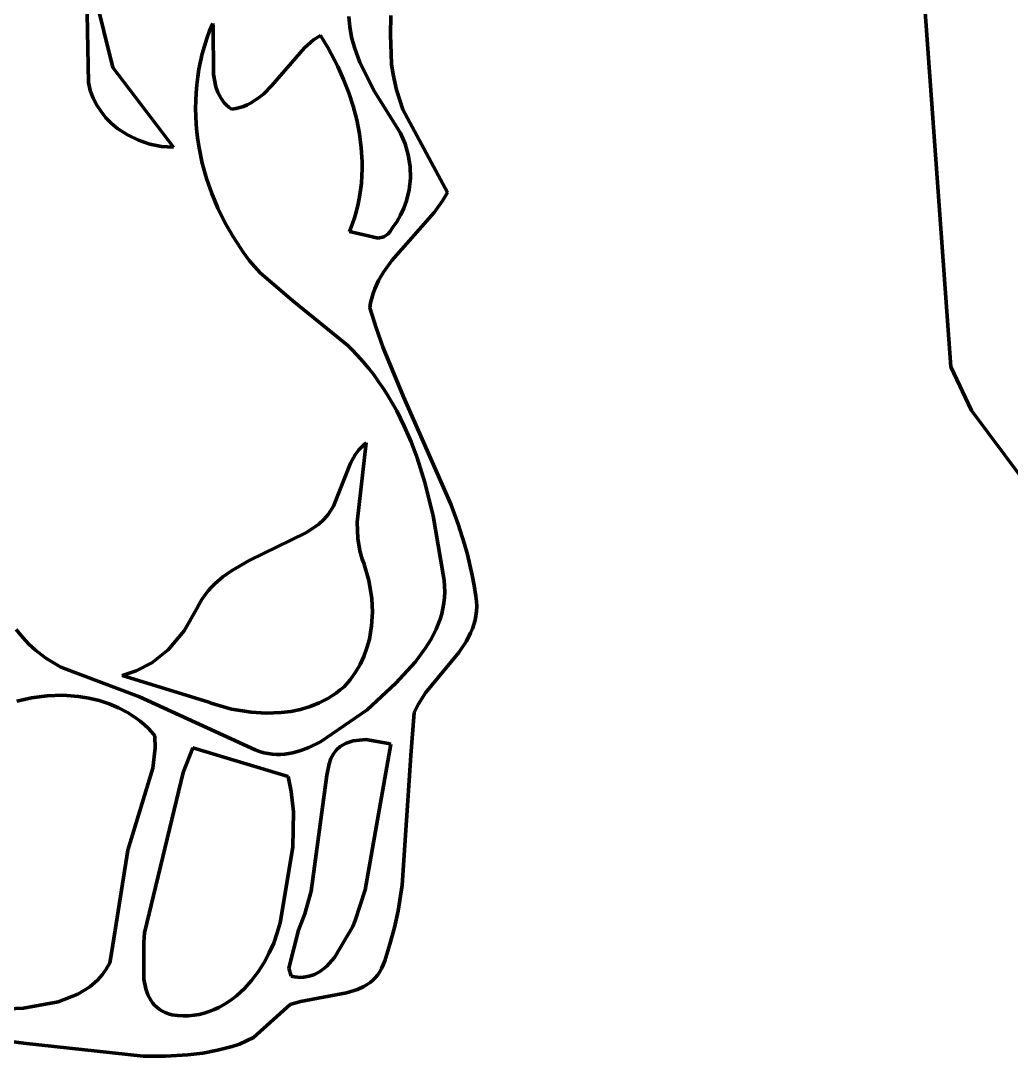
# Model space of a CAD drawing. Header units: millimetres. Extents: x 0 to 9.3, y 0 to 12.
# Drawn here: x 2.179 to 3.369, y 7.753 to 8.998 of the extents above; entities that cross this region are included whole.
import ezdxf

# ---------------------------------------------------------------- set-up
doc = ezdxf.new("R2010")
doc.units = ezdxf.units.MM
doc.layers.add('color#212121ff', color=7, linetype='CONTINUOUS', lineweight=100)
doc.layers.add('color#ffffffff', color=7, linetype='CONTINUOUS', lineweight=100)

msp = doc.modelspace()

# ---------------------------------------------------------------- linework, layer by layer
at = {"layer": 'color#212121ff'}
for p, q in [((3.2968, 8.5823), (3.2576, 9.1276)), ((2.2672, 9.0314), (2.2895, 8.9421)), ((2.2599, 8.924), (2.2585, 9.0066)), ((2.5741, 8.991), (2.5729, 9.0035)), ((2.6237, 9.0046), (2.6233, 8.9814)), ((2.4057, 8.9859), (2.4094, 8.9949)), ((2.4094, 8.9949), (2.4098, 8.9914)), ((2.4098, 8.9914), (2.4105, 8.9335)), ((2.5764, 8.9785), (2.5741, 8.991)), ((2.4024, 8.9769), (2.4057, 8.9859)), ((2.5307, 8.9751), (2.5388, 8.9804)), ((2.5388, 8.9804), (2.5476, 8.9659)), ((2.5797, 8.9662), (2.5764, 8.9785)), ((2.6233, 8.9814), (2.6238, 8.9586)), ((2.3969, 8.9586), (2.3995, 8.9678)), ((2.3995, 8.9678), (2.4024, 8.9769)), ((2.4806, 8.9202), (2.5197, 8.9656)), ((2.5197, 8.9656), (2.5307, 8.9751)), ((2.5476, 8.9659), (2.5597, 8.9432)), ((2.5864, 8.9481), (2.5797, 8.9662)), ((2.3947, 8.9493), (2.3969, 8.9586)), ((2.6238, 8.9586), (2.6245, 8.9459)), ((2.2895, 8.9421), (2.3622, 8.8462)), ((2.3913, 8.9306), (2.3928, 8.94)), ((2.3928, 8.94), (2.3947, 8.9493)), ((2.5597, 8.9432), (2.5667, 8.9276)), ((2.604, 8.9131), (2.5864, 8.9481)), ((2.6245, 8.9459), (2.6262, 8.9334)), ((2.3902, 8.9212), (2.3913, 8.9306)), ((2.4105, 8.9335), (2.4132, 8.9188)), ((2.5667, 8.9276), (2.5729, 8.9116)), ((2.6262, 8.9334), (2.6302, 8.9151)), ((2.2622, 8.9144), (2.2599, 8.924)), ((2.3894, 8.9117), (2.3902, 8.9212)), ((2.4132, 8.9188), (2.4157, 8.9119)), ((2.4703, 8.9101), (2.4806, 8.9202)), ((2.6302, 8.9151), (2.638, 8.8914)), ((2.2656, 8.9053), (2.2622, 8.9144)), ((2.2699, 8.8968), (2.2656, 8.9053)), ((2.3889, 8.9022), (2.3894, 8.9117)), ((2.4157, 8.9119), (2.419, 8.9055)), ((2.419, 8.9055), (2.4233, 8.8996)), ((2.455, 8.8992), (2.4629, 8.9042)), ((2.4629, 8.9042), (2.4703, 8.9101)), ((2.5729, 8.9116), (2.5782, 8.8954)), ((2.6278, 8.8748), (2.604, 8.9131)), ((2.2751, 8.8889), (2.2699, 8.8968)), ((2.3888, 8.8928), (2.3889, 8.9022)), ((2.389, 8.8833), (2.3888, 8.8928)), ((2.4233, 8.8996), (2.4259, 8.8969)), ((2.4259, 8.8969), (2.4289, 8.8943)), ((2.4289, 8.8943), (2.4321, 8.8919)), ((2.4321, 8.8919), (2.4371, 8.8927)), ((2.4371, 8.8927), (2.4418, 8.8938)), ((2.4418, 8.8938), (2.4464, 8.8953)), ((2.4464, 8.8953), (2.4508, 8.8971)), ((2.4508, 8.8971), (2.455, 8.8992)), ((2.5782, 8.8954), (2.5826, 8.8789)), ((2.638, 8.8914), (2.6915, 8.7919)), ((2.281, 8.8815), (2.2751, 8.8889)), ((2.2877, 8.8748), (2.281, 8.8815)), ((2.3896, 8.8738), (2.389, 8.8833)), ((2.5826, 8.8789), (2.5858, 8.8622)), ((2.295, 8.8687), (2.2877, 8.8748)), ((2.307, 8.8609), (2.295, 8.8687)), ((2.3904, 8.8643), (2.3896, 8.8738)), ((2.635, 8.863), (2.6278, 8.8748)), ((2.32, 8.8546), (2.307, 8.8609)), ((2.3337, 8.85), (2.32, 8.8546)), ((2.3916, 8.8549), (2.3904, 8.8643)), ((2.3931, 8.8455), (2.3916, 8.8549)), ((2.5858, 8.8622), (2.588, 8.8454)), ((2.6406, 8.8503), (2.635, 8.863)), ((2.3478, 8.8472), (2.3337, 8.85)), ((2.3622, 8.8462), (2.3478, 8.8472)), ((2.3969, 8.8269), (2.3931, 8.8455)), ((2.588, 8.8454), (2.589, 8.8285)), ((2.6444, 8.8368), (2.6406, 8.8503)), ((2.589, 8.8285), (2.589, 8.82)), ((2.6466, 8.823), (2.6444, 8.8368)), ((2.402, 8.8085), (2.3969, 8.8269)), ((2.589, 8.82), (2.5887, 8.8116)), ((2.647, 8.809), (2.6466, 8.823)), ((2.4083, 8.7905), (2.402, 8.8085)), ((2.5881, 8.8031), (2.5871, 8.7947)), ((2.5887, 8.8116), (2.5881, 8.8031)), ((2.6456, 8.795), (2.647, 8.809)), ((2.4156, 8.7728), (2.4083, 8.7905)), ((2.5871, 8.7947), (2.5858, 8.7863)), ((2.6424, 8.7815), (2.6456, 8.795)), ((2.6915, 8.7919), (2.6858, 8.7818)), ((2.5841, 8.778), (2.5821, 8.7696)), ((2.5858, 8.7863), (2.5841, 8.778)), ((2.6393, 8.7728), (2.6424, 8.7815)), ((2.6858, 8.7818), (2.6757, 8.7676)), ((2.424, 8.7557), (2.4156, 8.7728)), ((2.5821, 8.7696), (2.5797, 8.7614)), ((2.6757, 8.7676), (2.6247, 8.71)), ((2.6353, 8.7644), (2.6393, 8.7728)), ((2.4335, 8.7391), (2.424, 8.7557)), ((2.5769, 8.7531), (2.5737, 8.745)), ((2.5797, 8.7614), (2.5769, 8.7531)), ((2.625, 8.749), (2.6306, 8.7565)), ((2.6306, 8.7565), (2.6353, 8.7644)), ((2.5737, 8.745), (2.6084, 8.7367)), ((2.6153, 8.7385), (2.6199, 8.7417)), ((2.6199, 8.7417), (2.6226, 8.7449)), ((2.6226, 8.7449), (2.625, 8.749)), ((2.4386, 8.731), (2.4335, 8.7391)), ((2.4458, 8.7199), (2.4386, 8.731)), ((2.6084, 8.7367), (2.6153, 8.7385)), ((2.4536, 8.7095), (2.4458, 8.7199)), ((2.4666, 8.6951), (2.4536, 8.7095)), ((2.6247, 8.71), (2.6146, 8.696)), ((2.5059, 8.6613), (2.4666, 8.6951)), ((2.6146, 8.696), (2.6089, 8.6861)), ((2.6089, 8.6861), (2.6041, 8.6757)), ((2.6021, 8.6703), (2.6005, 8.6647)), ((2.6041, 8.6757), (2.6021, 8.6703)), ((2.5717, 8.6078), (2.5059, 8.6613)), ((2.5992, 8.659), (2.5982, 8.6531)), ((2.6005, 8.6647), (2.5992, 8.659)), ((2.5982, 8.6531), (2.6057, 8.6288)), ((2.6057, 8.6288), (2.6143, 8.6048)), ((2.5762, 8.6032), (2.5717, 8.6078)), ((2.6143, 8.6048), (2.6388, 8.5459)), ((2.5835, 8.5957), (2.5762, 8.6032)), ((2.5904, 8.588), (2.5835, 8.5957)), ((2.597, 8.5801), (2.5904, 8.588)), ((2.6033, 8.5721), (2.597, 8.5801)), ((3.3216, 8.5294), (3.2968, 8.5823)), ((2.6093, 8.5638), (2.6033, 8.5721)), ((2.6151, 8.5553), (2.6093, 8.5638)), ((2.6205, 8.5467), (2.6151, 8.5553)), ((2.6306, 8.529), (2.6205, 8.5467)), ((2.6388, 8.5459), (2.6956, 8.4169)), ((2.6397, 8.5107), (2.6306, 8.529)), ((3.3818, 8.4491), (3.3216, 8.5294)), ((2.6479, 8.4919), (2.6397, 8.5107)), ((2.6551, 8.4726), (2.6479, 8.4919)), ((2.5806, 8.4762), (2.5852, 8.4824)), ((2.5938, 8.4907), (2.583, 8.3955)), ((2.5852, 8.4824), (2.5907, 8.4881)), ((2.5907, 8.4881), (2.5938, 8.4907)), ((2.5749, 8.4661), (2.5806, 8.4762)), ((2.6644, 8.4431), (2.6551, 8.4726)), ((2.5545, 8.4144), (2.5749, 8.4661)), ((2.6744, 8.403), (2.6644, 8.4431)), ((2.6956, 8.4169), (2.7044, 8.393)), ((2.5431, 8.3984), (2.5482, 8.4044)), ((2.5482, 8.4044), (2.5545, 8.4144)), ((2.5319, 8.3894), (2.537, 8.393)), ((2.537, 8.393), (2.5431, 8.3984)), ((2.583, 8.3955), (2.5838, 8.3756)), ((2.6864, 8.3323), (2.6744, 8.403)), ((2.7044, 8.393), (2.7121, 8.3687)), ((2.4534, 8.3492), (2.5215, 8.3827)), ((2.5215, 8.3827), (2.5319, 8.3894)), ((2.5838, 8.3756), (2.5863, 8.3608)), ((2.7121, 8.3687), (2.7156, 8.3564)), ((2.5863, 8.3608), (2.5891, 8.351)), ((2.7156, 8.3564), (2.7187, 8.3441)), ((2.4318, 8.3368), (2.4534, 8.3492)), ((2.5891, 8.351), (2.5909, 8.3461)), ((2.5909, 8.3461), (2.597, 8.3253)), ((2.7187, 8.3441), (2.7215, 8.3316)), ((2.4217, 8.3296), (2.4318, 8.3368)), ((2.6875, 8.3253), (2.6864, 8.3323)), ((2.7215, 8.3316), (2.7239, 8.319)), ((2.4039, 8.3126), (2.408, 8.3172)), ((2.408, 8.3172), (2.4124, 8.3216)), ((2.4124, 8.3216), (2.4217, 8.3296)), ((2.597, 8.3253), (2.6005, 8.3036)), ((2.6881, 8.3183), (2.6875, 8.3253)), ((2.6883, 8.3115), (2.6881, 8.3183)), ((2.7239, 8.319), (2.7259, 8.3063)), ((2.3963, 8.3024), (2.3999, 8.3077)), ((2.3999, 8.3077), (2.4039, 8.3126)), ((2.688, 8.3047), (2.6883, 8.3115)), ((2.7259, 8.3063), (2.7266, 8.3001)), ((2.3898, 8.2909), (2.3929, 8.2969)), ((2.3929, 8.2969), (2.3963, 8.3024)), ((2.6005, 8.3036), (2.6013, 8.2871)), ((2.6862, 8.2916), (2.6873, 8.2981)), ((2.6873, 8.2981), (2.688, 8.3047)), ((2.7266, 8.3001), (2.7268, 8.2942)), ((2.7268, 8.2942), (2.7266, 8.2885)), ((2.3751, 8.2645), (2.3898, 8.2909)), ((2.6013, 8.2871), (2.6003, 8.2707)), ((2.6828, 8.2789), (2.6847, 8.2852)), ((2.6847, 8.2852), (2.6862, 8.2916)), ((2.7259, 8.2829), (2.7248, 8.2775)), ((2.7266, 8.2885), (2.7259, 8.2829)), ((2.6003, 8.2707), (2.5977, 8.2546)), ((2.6781, 8.2667), (2.6806, 8.2727)), ((2.6806, 8.2727), (2.6828, 8.2789)), ((2.7234, 8.2722), (2.7216, 8.2671)), ((2.7248, 8.2775), (2.7234, 8.2722)), ((2.1732, 8.2663), (2.1788, 8.2594)), ((2.1788, 8.2594), (2.1847, 8.2527)), ((2.356, 8.242), (2.3751, 8.2645)), ((2.6721, 8.2548), (2.6781, 8.2667)), ((2.7195, 8.2621), (2.7144, 8.2524)), ((2.7216, 8.2671), (2.7195, 8.2621)), ((2.1847, 8.2527), (2.1884, 8.2487)), ((2.1884, 8.2487), (2.1962, 8.2413)), ((2.5948, 8.2442), (2.5912, 8.234)), ((2.5977, 8.2546), (2.5948, 8.2442)), ((2.6529, 8.227), (2.665, 8.2434)), ((2.665, 8.2434), (2.6721, 8.2548)), ((2.7144, 8.2524), (2.7052, 8.2386)), ((2.1962, 8.2413), (2.2087, 8.2317)), ((2.2087, 8.2317), (2.2269, 8.2212)), ((2.3363, 8.2264), (2.356, 8.242)), ((2.5912, 8.234), (2.5866, 8.2242)), ((2.7052, 8.2386), (2.6654, 8.1902)), ((2.2269, 8.2212), (2.3213, 8.1853)), ((2.3173, 8.2166), (2.3363, 8.2264)), ((2.5866, 8.2242), (2.5812, 8.2148)), ((2.6296, 8.2017), (2.6529, 8.227)), ((2.3005, 8.2109), (2.3173, 8.2166)), ((2.4034, 8.1792), (2.3005, 8.2109)), ((2.5748, 8.2059), (2.5674, 8.1975)), ((2.5812, 8.2148), (2.5748, 8.2059)), ((2.5628, 8.1936), (2.5579, 8.1899)), ((2.5674, 8.1975), (2.5628, 8.1936)), ((2.595, 8.1699), (2.6296, 8.2017)), ((2.1917, 8.1843), (2.1738, 8.18)), ((2.2103, 8.1867), (2.1917, 8.1843)), ((2.2292, 8.1872), (2.2103, 8.1867)), ((2.2481, 8.1858), (2.2292, 8.1872)), ((2.2606, 8.1838), (2.2481, 8.1858)), ((2.2728, 8.1809), (2.2606, 8.1838)), ((2.2847, 8.177), (2.2728, 8.1809)), ((2.3213, 8.1853), (2.4605, 8.1216)), ((2.5479, 8.1835), (2.5373, 8.1781)), ((2.5579, 8.1899), (2.5479, 8.1835)), ((2.6654, 8.1902), (2.6564, 8.1762)), ((2.2961, 8.1722), (2.2847, 8.177)), ((2.3071, 8.1664), (2.2961, 8.1722)), ((2.4089, 8.1772), (2.4034, 8.1792)), ((2.4318, 8.1707), (2.4089, 8.1772)), ((2.4556, 8.1668), (2.4318, 8.1707)), ((2.5034, 8.1679), (2.4916, 8.1664)), ((2.515, 8.1703), (2.5034, 8.1679)), ((2.5264, 8.1737), (2.515, 8.1703)), ((2.5373, 8.1781), (2.5264, 8.1737)), ((2.5391, 8.1314), (2.595, 8.1699)), ((2.6564, 8.1762), (2.6515, 8.1664)), ((2.3174, 8.1597), (2.3071, 8.1664)), ((2.3223, 8.1559), (2.3174, 8.1597)), ((2.327, 8.1519), (2.3223, 8.1559)), ((2.4736, 8.1657), (2.4556, 8.1668)), ((2.4916, 8.1664), (2.4736, 8.1657)), ((2.6515, 8.1664), (2.6477, 8.1147)), ((2.3316, 8.1477), (2.327, 8.1519)), ((2.3359, 8.1432), (2.3316, 8.1477)), ((2.3399, 8.1384), (2.3359, 8.1432)), ((2.3402, 8.1236), (2.3399, 8.1384)), ((2.5251, 8.1244), (2.5391, 8.1314)), ((2.5783, 8.1326), (2.57, 8.1298)), ((2.5933, 8.1342), (2.5783, 8.1326)), ((2.6206, 8.1294), (2.5933, 8.1342)), ((2.3374, 8.0995), (2.3402, 8.1236)), ((2.3853, 8.1242), (2.374, 8.0945)), ((2.5002, 8.0896), (2.3853, 8.1242)), ((2.4605, 8.1216), (2.4656, 8.1197)), ((2.4656, 8.1197), (2.4708, 8.1182)), ((2.4708, 8.1182), (2.4759, 8.1171)), ((2.496, 8.1164), (2.5058, 8.118)), ((2.5058, 8.118), (2.5155, 8.1208)), ((2.5155, 8.1208), (2.5251, 8.1244)), ((2.5583, 8.1216), (2.5545, 8.1169)), ((2.5626, 8.1255), (2.5583, 8.1216)), ((2.57, 8.1298), (2.5626, 8.1255)), ((2.5927, 7.9532), (2.6234, 8.1284)), ((2.6234, 8.1284), (2.6206, 8.1294)), ((2.4759, 8.1171), (2.4809, 8.1164)), ((2.4809, 8.1164), (2.486, 8.116)), ((2.486, 8.116), (2.491, 8.1161)), ((2.491, 8.1161), (2.496, 8.1164)), ((2.5515, 8.1113), (2.5492, 8.1049)), ((2.5545, 8.1169), (2.5515, 8.1113)), ((2.6477, 8.1147), (2.6372, 7.9589)), ((2.3074, 8.001), (2.3374, 8.0995)), ((2.374, 8.0945), (2.3274, 7.9016)), ((2.5492, 8.1049), (2.5467, 8.0911)), ((2.5039, 8.0715), (2.5002, 8.0896)), ((2.5467, 8.0911), (2.5276, 7.9516)), ((2.5065, 8.0472), (2.5039, 8.0715)), ((2.5057, 8.0044), (2.5065, 8.0472)), ((2.2882, 7.8796), (2.3074, 8.001)), ((2.4904, 7.9135), (2.5057, 8.0044)), ((2.6372, 7.9589), (2.6322, 7.9282)), ((2.5276, 7.9516), (2.5202, 7.9245)), ((2.5806, 7.9165), (2.5927, 7.9532)), ((2.5202, 7.9245), (2.5127, 7.9046)), ((2.6322, 7.9282), (2.6279, 7.9079)), ((2.487, 7.9014), (2.4904, 7.9135)), ((2.556, 7.8718), (2.5777, 7.9093)), ((2.5777, 7.9093), (2.5806, 7.9165)), ((2.6279, 7.9079), (2.6225, 7.8878)), ((2.3274, 7.9016), (2.3266, 7.8905)), ((2.4827, 7.8893), (2.487, 7.9014)), ((2.5127, 7.9046), (2.5007, 7.8592)), ((2.3266, 7.8905), (2.3264, 7.8457)), ((2.4773, 7.8774), (2.4827, 7.8893)), ((2.6225, 7.8878), (2.6162, 7.8679)), ((2.2856, 7.8657), (2.2882, 7.8796)), ((2.4711, 7.8659), (2.4773, 7.8774)), ((2.5462, 7.8611), (2.556, 7.8718)), ((2.2765, 7.8511), (2.2814, 7.858)), ((2.2814, 7.858), (2.2856, 7.8657)), ((2.464, 7.8548), (2.4711, 7.8659)), ((2.5007, 7.8592), (2.5038, 7.8496)), ((2.5379, 7.8548), (2.5462, 7.8611)), ((2.6125, 7.8587), (2.6102, 7.8547)), ((2.6145, 7.8631), (2.6125, 7.8587)), ((2.6162, 7.8679), (2.6145, 7.8631)), ((2.2615, 7.8367), (2.2709, 7.8448)), ((2.2709, 7.8448), (2.2765, 7.8511)), ((2.3264, 7.8457), (2.3288, 7.8342)), ((2.4474, 7.8347), (2.4561, 7.8443)), ((2.4561, 7.8443), (2.464, 7.8548)), ((2.5038, 7.8496), (2.5077, 7.8487)), ((2.5077, 7.8487), (2.5115, 7.8482)), ((2.5115, 7.8482), (2.5152, 7.848)), ((2.5152, 7.848), (2.5187, 7.8482)), ((2.5187, 7.8482), (2.5255, 7.8493)), ((2.5255, 7.8493), (2.5319, 7.8516)), ((2.5319, 7.8516), (2.5379, 7.8548)), ((2.6018, 7.8446), (2.5985, 7.8419)), ((2.6048, 7.8476), (2.6018, 7.8446)), ((2.6077, 7.851), (2.6048, 7.8476)), ((2.6102, 7.8547), (2.6077, 7.851)), ((2.2473, 7.8279), (2.2615, 7.8367)), ((2.3288, 7.8342), (2.3314, 7.8271)), ((2.4427, 7.8302), (2.4474, 7.8347)), ((2.5833, 7.8335), (2.5704, 7.8294)), ((2.5912, 7.8372), (2.5833, 7.8335)), ((2.5949, 7.8394), (2.5912, 7.8372)), ((2.5985, 7.8419), (2.5949, 7.8394)), ((2.2235, 7.8186), (2.2473, 7.8279)), ((2.3314, 7.8271), (2.3349, 7.8206)), ((2.3349, 7.8206), (2.3371, 7.8176)), ((2.4277, 7.8183), (2.4329, 7.822)), ((2.4329, 7.822), (2.4379, 7.8259)), ((2.4379, 7.8259), (2.4427, 7.8302)), ((2.5704, 7.8294), (2.515, 7.8191)), ((2.1818, 7.7689), (1.8625, 7.8126)), ((2.1628, 7.8102), (2.1818, 7.811)), ((2.1818, 7.811), (2.2235, 7.8186)), ((2.3371, 7.8176), (2.3395, 7.8148)), ((2.3395, 7.8148), (2.3421, 7.8122)), ((2.3421, 7.8122), (2.3451, 7.8098)), ((2.3451, 7.8098), (2.3484, 7.8077)), ((2.3484, 7.8077), (2.3521, 7.8058)), ((2.3993, 7.8051), (2.4053, 7.807)), ((2.4053, 7.807), (2.4111, 7.8093)), ((2.4111, 7.8093), (2.4168, 7.8119)), ((2.4168, 7.8119), (2.4223, 7.815)), ((2.4223, 7.815), (2.4277, 7.8183)), ((2.5026, 7.8154), (2.4586, 7.7756)), ((2.515, 7.8191), (2.5026, 7.8154)), ((2.3521, 7.8058), (2.3561, 7.8042)), ((2.3561, 7.8042), (2.3604, 7.8029)), ((2.3604, 7.8029), (2.3672, 7.8021)), ((2.3672, 7.8021), (2.3739, 7.8017)), ((2.3739, 7.8017), (2.3804, 7.8019)), ((2.3804, 7.8019), (2.3869, 7.8025)), ((2.3869, 7.8025), (2.3932, 7.8036)), ((2.3932, 7.8036), (2.3993, 7.8051)), ((2.4586, 7.7756), (2.4415, 7.7676)), ((2.3257, 7.7532), (2.1818, 7.7689)), ((2.3974, 7.7571), (2.3796, 7.7549)), ((2.4152, 7.7605), (2.3974, 7.7571)), ((2.4328, 7.7649), (2.4152, 7.7605)), ((2.4415, 7.7676), (2.4328, 7.7649)), ((2.3527, 7.7532), (2.3257, 7.7532)), ((2.3796, 7.7549), (2.3527, 7.7532))]:
    msp.add_line(p, q, dxfattribs=at)
at = {"layer": 'color#ffffffff'}
for p, q in [((3.2576, 9.1276), (3.2968, 8.5823)), ((2.2895, 8.9421), (2.2672, 9.0314)), ((2.2585, 9.0066), (2.2599, 8.924)), ((2.5729, 9.0035), (2.5741, 8.991)), ((2.6233, 8.9814), (2.6237, 9.0046)), ((2.4094, 8.9949), (2.4057, 8.9859)), ((2.4098, 8.9914), (2.4094, 8.9949)), ((2.4105, 8.9335), (2.4098, 8.9914)), ((2.5741, 8.991), (2.5764, 8.9785)), ((2.4057, 8.9859), (2.4024, 8.9769)), ((2.5388, 8.9804), (2.5307, 8.9751)), ((2.5476, 8.9659), (2.5388, 8.9804)), ((2.5764, 8.9785), (2.5797, 8.9662)), ((2.6238, 8.9586), (2.6233, 8.9814)), ((2.3995, 8.9678), (2.3969, 8.9586)), ((2.4024, 8.9769), (2.3995, 8.9678)), ((2.5197, 8.9656), (2.4806, 8.9202)), ((2.5307, 8.9751), (2.5197, 8.9656)), ((2.5597, 8.9432), (2.5476, 8.9659)), ((2.5797, 8.9662), (2.5864, 8.9481)), ((2.3969, 8.9586), (2.3947, 8.9493)), ((2.6245, 8.9459), (2.6238, 8.9586)), ((2.3622, 8.8462), (2.2895, 8.9421)), ((2.3928, 8.94), (2.3913, 8.9306)), ((2.3947, 8.9493), (2.3928, 8.94)), ((2.5667, 8.9276), (2.5597, 8.9432)), ((2.5864, 8.9481), (2.604, 8.9131)), ((2.6262, 8.9334), (2.6245, 8.9459)), ((2.3913, 8.9306), (2.3902, 8.9212)), ((2.4132, 8.9188), (2.4105, 8.9335)), ((2.5729, 8.9116), (2.5667, 8.9276)), ((2.6302, 8.9151), (2.6262, 8.9334)), ((2.2599, 8.924), (2.2622, 8.9144)), ((2.3902, 8.9212), (2.3894, 8.9117)), ((2.4157, 8.9119), (2.4132, 8.9188)), ((2.4806, 8.9202), (2.4703, 8.9101)), ((2.638, 8.8914), (2.6302, 8.9151)), ((2.2622, 8.9144), (2.2656, 8.9053)), ((2.2656, 8.9053), (2.2699, 8.8968)), ((2.3894, 8.9117), (2.3889, 8.9022)), ((2.419, 8.9055), (2.4157, 8.9119)), ((2.4233, 8.8996), (2.419, 8.9055)), ((2.4629, 8.9042), (2.455, 8.8992)), ((2.4703, 8.9101), (2.4629, 8.9042)), ((2.5782, 8.8954), (2.5729, 8.9116)), ((2.604, 8.9131), (2.6278, 8.8748)), ((2.2699, 8.8968), (2.2751, 8.8889)), ((2.3889, 8.9022), (2.3888, 8.8928)), ((2.3888, 8.8928), (2.389, 8.8833)), ((2.4259, 8.8969), (2.4233, 8.8996)), ((2.4289, 8.8943), (2.4259, 8.8969)), ((2.4321, 8.8919), (2.4289, 8.8943)), ((2.4371, 8.8927), (2.4321, 8.8919)), ((2.4418, 8.8938), (2.4371, 8.8927)), ((2.4464, 8.8953), (2.4418, 8.8938)), ((2.4508, 8.8971), (2.4464, 8.8953)), ((2.455, 8.8992), (2.4508, 8.8971)), ((2.5826, 8.8789), (2.5782, 8.8954)), ((2.6915, 8.7919), (2.638, 8.8914)), ((2.2751, 8.8889), (2.281, 8.8815)), ((2.281, 8.8815), (2.2877, 8.8748)), ((2.389, 8.8833), (2.3896, 8.8738)), ((2.5858, 8.8622), (2.5826, 8.8789)), ((2.2877, 8.8748), (2.295, 8.8687)), ((2.295, 8.8687), (2.307, 8.8609)), ((2.3896, 8.8738), (2.3904, 8.8643)), ((2.6278, 8.8748), (2.635, 8.863)), ((2.307, 8.8609), (2.32, 8.8546)), ((2.32, 8.8546), (2.3337, 8.85)), ((2.3904, 8.8643), (2.3916, 8.8549)), ((2.3916, 8.8549), (2.3931, 8.8455)), ((2.588, 8.8454), (2.5858, 8.8622)), ((2.635, 8.863), (2.6406, 8.8503)), ((2.3337, 8.85), (2.3478, 8.8472)), ((2.3478, 8.8472), (2.3622, 8.8462)), ((2.3931, 8.8455), (2.3969, 8.8269)), ((2.589, 8.8285), (2.588, 8.8454)), ((2.6406, 8.8503), (2.6444, 8.8368)), ((2.589, 8.82), (2.589, 8.8285)), ((2.6444, 8.8368), (2.6466, 8.823)), ((2.3969, 8.8269), (2.402, 8.8085)), ((2.5887, 8.8116), (2.589, 8.82)), ((2.6466, 8.823), (2.647, 8.809)), ((2.402, 8.8085), (2.4083, 8.7905)), ((2.5871, 8.7947), (2.5881, 8.8031)), ((2.5881, 8.8031), (2.5887, 8.8116)), ((2.647, 8.809), (2.6456, 8.795)), ((2.4083, 8.7905), (2.4156, 8.7728)), ((2.5858, 8.7863), (2.5871, 8.7947)), ((2.6456, 8.795), (2.6424, 8.7815)), ((2.6858, 8.7818), (2.6915, 8.7919)), ((2.5821, 8.7696), (2.5841, 8.778)), ((2.5841, 8.778), (2.5858, 8.7863)), ((2.6424, 8.7815), (2.6393, 8.7728)), ((2.6757, 8.7676), (2.6858, 8.7818)), ((2.4156, 8.7728), (2.424, 8.7557)), ((2.5797, 8.7614), (2.5821, 8.7696)), ((2.6247, 8.71), (2.6757, 8.7676)), ((2.6393, 8.7728), (2.6353, 8.7644)), ((2.424, 8.7557), (2.4335, 8.7391)), ((2.5737, 8.745), (2.5769, 8.7531)), ((2.5769, 8.7531), (2.5797, 8.7614)), ((2.6306, 8.7565), (2.625, 8.749)), ((2.6353, 8.7644), (2.6306, 8.7565)), ((2.6084, 8.7367), (2.5737, 8.745)), ((2.6199, 8.7417), (2.6153, 8.7385)), ((2.6226, 8.7449), (2.6199, 8.7417)), ((2.625, 8.749), (2.6226, 8.7449)), ((2.4335, 8.7391), (2.4386, 8.731)), ((2.4386, 8.731), (2.4458, 8.7199)), ((2.6153, 8.7385), (2.6084, 8.7367)), ((2.4458, 8.7199), (2.4536, 8.7095)), ((2.4536, 8.7095), (2.4666, 8.6951)), ((2.6146, 8.696), (2.6247, 8.71)), ((2.4666, 8.6951), (2.5059, 8.6613)), ((2.6089, 8.6861), (2.6146, 8.696)), ((2.6041, 8.6757), (2.6089, 8.6861)), ((2.6005, 8.6647), (2.6021, 8.6703)), ((2.6021, 8.6703), (2.6041, 8.6757)), ((2.5059, 8.6613), (2.5717, 8.6078)), ((2.5982, 8.6531), (2.5992, 8.659)), ((2.5992, 8.659), (2.6005, 8.6647)), ((2.6057, 8.6288), (2.5982, 8.6531)), ((2.6143, 8.6048), (2.6057, 8.6288)), ((2.5717, 8.6078), (2.5762, 8.6032)), ((2.6388, 8.5459), (2.6143, 8.6048)), ((2.5762, 8.6032), (2.5835, 8.5957)), ((2.5835, 8.5957), (2.5904, 8.588)), ((2.5904, 8.588), (2.597, 8.5801)), ((2.597, 8.5801), (2.6033, 8.5721)), ((3.2968, 8.5823), (3.3216, 8.5294)), ((2.6033, 8.5721), (2.6093, 8.5638)), ((2.6093, 8.5638), (2.6151, 8.5553)), ((2.6151, 8.5553), (2.6205, 8.5467)), ((2.6205, 8.5467), (2.6306, 8.529)), ((2.6956, 8.4169), (2.6388, 8.5459)), ((2.6306, 8.529), (2.6397, 8.5107)), ((3.3216, 8.5294), (3.3818, 8.4491)), ((2.6397, 8.5107), (2.6479, 8.4919)), ((2.6479, 8.4919), (2.6551, 8.4726)), ((2.5852, 8.4824), (2.5806, 8.4762)), ((2.583, 8.3955), (2.5938, 8.4907)), ((2.5907, 8.4881), (2.5852, 8.4824)), ((2.5938, 8.4907), (2.5907, 8.4881)), ((2.5806, 8.4762), (2.5749, 8.4661)), ((2.6551, 8.4726), (2.6644, 8.4431)), ((2.5749, 8.4661), (2.5545, 8.4144)), ((2.6644, 8.4431), (2.6744, 8.403)), ((2.7044, 8.393), (2.6956, 8.4169)), ((2.5482, 8.4044), (2.5431, 8.3984)), ((2.5545, 8.4144), (2.5482, 8.4044)), ((2.537, 8.393), (2.5319, 8.3894)), ((2.5431, 8.3984), (2.537, 8.393)), ((2.5838, 8.3756), (2.583, 8.3955)), ((2.6744, 8.403), (2.6864, 8.3323)), ((2.7121, 8.3687), (2.7044, 8.393)), ((2.5215, 8.3827), (2.4534, 8.3492)), ((2.5319, 8.3894), (2.5215, 8.3827)), ((2.5863, 8.3608), (2.5838, 8.3756)), ((2.7156, 8.3564), (2.7121, 8.3687)), ((2.5891, 8.351), (2.5863, 8.3608)), ((2.7187, 8.3441), (2.7156, 8.3564)), ((2.4534, 8.3492), (2.4318, 8.3368)), ((2.5909, 8.3461), (2.5891, 8.351)), ((2.597, 8.3253), (2.5909, 8.3461)), ((2.7215, 8.3316), (2.7187, 8.3441)), ((2.4318, 8.3368), (2.4217, 8.3296)), ((2.6864, 8.3323), (2.6875, 8.3253)), ((2.7239, 8.319), (2.7215, 8.3316)), ((2.408, 8.3172), (2.4039, 8.3126)), ((2.4124, 8.3216), (2.408, 8.3172)), ((2.4217, 8.3296), (2.4124, 8.3216)), ((2.6005, 8.3036), (2.597, 8.3253)), ((2.6875, 8.3253), (2.6881, 8.3183)), ((2.6881, 8.3183), (2.6883, 8.3115)), ((2.7259, 8.3063), (2.7239, 8.319)), ((2.3999, 8.3077), (2.3963, 8.3024)), ((2.4039, 8.3126), (2.3999, 8.3077)), ((2.6883, 8.3115), (2.688, 8.3047)), ((2.7266, 8.3001), (2.7259, 8.3063)), ((2.3929, 8.2969), (2.3898, 8.2909)), ((2.3963, 8.3024), (2.3929, 8.2969)), ((2.6013, 8.2871), (2.6005, 8.3036)), ((2.6873, 8.2981), (2.6862, 8.2916)), ((2.688, 8.3047), (2.6873, 8.2981)), ((2.7268, 8.2942), (2.7266, 8.3001)), ((2.7266, 8.2885), (2.7268, 8.2942)), ((2.3898, 8.2909), (2.3751, 8.2645)), ((2.6003, 8.2707), (2.6013, 8.2871)), ((2.6847, 8.2852), (2.6828, 8.2789)), ((2.6862, 8.2916), (2.6847, 8.2852)), ((2.7248, 8.2775), (2.7259, 8.2829)), ((2.7259, 8.2829), (2.7266, 8.2885)), ((2.5977, 8.2546), (2.6003, 8.2707)), ((2.6806, 8.2727), (2.6781, 8.2667)), ((2.6828, 8.2789), (2.6806, 8.2727)), ((2.7216, 8.2671), (2.7234, 8.2722)), ((2.7234, 8.2722), (2.7248, 8.2775)), ((2.1788, 8.2594), (2.1732, 8.2663)), ((2.1847, 8.2527), (2.1788, 8.2594)), ((2.3751, 8.2645), (2.356, 8.242)), ((2.6781, 8.2667), (2.6721, 8.2548)), ((2.7144, 8.2524), (2.7195, 8.2621)), ((2.7195, 8.2621), (2.7216, 8.2671)), ((2.1884, 8.2487), (2.1847, 8.2527)), ((2.1962, 8.2413), (2.1884, 8.2487)), ((2.5912, 8.234), (2.5948, 8.2442)), ((2.5948, 8.2442), (2.5977, 8.2546)), ((2.665, 8.2434), (2.6529, 8.227)), ((2.6721, 8.2548), (2.665, 8.2434)), ((2.7052, 8.2386), (2.7144, 8.2524)), ((2.2087, 8.2317), (2.1962, 8.2413)), ((2.2269, 8.2212), (2.2087, 8.2317)), ((2.356, 8.242), (2.3363, 8.2264)), ((2.5866, 8.2242), (2.5912, 8.234)), ((2.6654, 8.1902), (2.7052, 8.2386)), ((2.3213, 8.1853), (2.2269, 8.2212)), ((2.3363, 8.2264), (2.3173, 8.2166)), ((2.5812, 8.2148), (2.5866, 8.2242)), ((2.6529, 8.227), (2.6296, 8.2017)), ((2.3173, 8.2166), (2.3005, 8.2109)), ((2.3005, 8.2109), (2.4034, 8.1792)), ((2.5674, 8.1975), (2.5748, 8.2059)), ((2.5748, 8.2059), (2.5812, 8.2148)), ((2.5579, 8.1899), (2.5628, 8.1936)), ((2.5628, 8.1936), (2.5674, 8.1975)), ((2.6296, 8.2017), (2.595, 8.1699)), ((2.1738, 8.18), (2.1917, 8.1843)), ((2.1917, 8.1843), (2.2103, 8.1867)), ((2.2103, 8.1867), (2.2292, 8.1872)), ((2.2292, 8.1872), (2.2481, 8.1858)), ((2.2481, 8.1858), (2.2606, 8.1838)), ((2.2606, 8.1838), (2.2728, 8.1809)), ((2.2728, 8.1809), (2.2847, 8.177)), ((2.4605, 8.1216), (2.3213, 8.1853)), ((2.5373, 8.1781), (2.5479, 8.1835)), ((2.5479, 8.1835), (2.5579, 8.1899)), ((2.6564, 8.1762), (2.6654, 8.1902)), ((2.2847, 8.177), (2.2961, 8.1722)), ((2.2961, 8.1722), (2.3071, 8.1664)), ((2.4034, 8.1792), (2.4089, 8.1772)), ((2.4089, 8.1772), (2.4318, 8.1707)), ((2.4318, 8.1707), (2.4556, 8.1668)), ((2.4916, 8.1664), (2.5034, 8.1679)), ((2.5034, 8.1679), (2.515, 8.1703)), ((2.515, 8.1703), (2.5264, 8.1737)), ((2.5264, 8.1737), (2.5373, 8.1781)), ((2.595, 8.1699), (2.5391, 8.1314)), ((2.6515, 8.1664), (2.6564, 8.1762)), ((2.3071, 8.1664), (2.3174, 8.1597)), ((2.3174, 8.1597), (2.3223, 8.1559)), ((2.3223, 8.1559), (2.327, 8.1519)), ((2.4556, 8.1668), (2.4736, 8.1657)), ((2.4736, 8.1657), (2.4916, 8.1664)), ((2.6477, 8.1147), (2.6515, 8.1664)), ((2.327, 8.1519), (2.3316, 8.1477)), ((2.3316, 8.1477), (2.3359, 8.1432)), ((2.3359, 8.1432), (2.3399, 8.1384)), ((2.3399, 8.1384), (2.3402, 8.1236)), ((2.5391, 8.1314), (2.5251, 8.1244)), ((2.57, 8.1298), (2.5783, 8.1326)), ((2.5783, 8.1326), (2.5933, 8.1342)), ((2.5933, 8.1342), (2.6206, 8.1294)), ((2.3402, 8.1236), (2.3374, 8.0995)), ((2.374, 8.0945), (2.3853, 8.1242)), ((2.3853, 8.1242), (2.5002, 8.0896)), ((2.4656, 8.1197), (2.4605, 8.1216)), ((2.4708, 8.1182), (2.4656, 8.1197)), ((2.4759, 8.1171), (2.4708, 8.1182)), ((2.5058, 8.118), (2.496, 8.1164)), ((2.5155, 8.1208), (2.5058, 8.118)), ((2.5251, 8.1244), (2.5155, 8.1208)), ((2.5545, 8.1169), (2.5583, 8.1216)), ((2.5583, 8.1216), (2.5626, 8.1255)), ((2.5626, 8.1255), (2.57, 8.1298)), ((2.6234, 8.1284), (2.5927, 7.9532)), ((2.6206, 8.1294), (2.6234, 8.1284)), ((2.4809, 8.1164), (2.4759, 8.1171)), ((2.486, 8.116), (2.4809, 8.1164)), ((2.491, 8.1161), (2.486, 8.116)), ((2.496, 8.1164), (2.491, 8.1161)), ((2.5492, 8.1049), (2.5515, 8.1113)), ((2.5515, 8.1113), (2.5545, 8.1169)), ((2.6372, 7.9589), (2.6477, 8.1147)), ((2.3374, 8.0995), (2.3074, 8.001)), ((2.3274, 7.9016), (2.374, 8.0945)), ((2.5467, 8.0911), (2.5492, 8.1049)), ((2.5002, 8.0896), (2.5039, 8.0715)), ((2.5276, 7.9516), (2.5467, 8.0911)), ((2.5039, 8.0715), (2.5065, 8.0472)), ((2.5065, 8.0472), (2.5057, 8.0044)), ((2.3074, 8.001), (2.2882, 7.8796)), ((2.5057, 8.0044), (2.4904, 7.9135)), ((2.6322, 7.9282), (2.6372, 7.9589)), ((2.5202, 7.9245), (2.5276, 7.9516)), ((2.5927, 7.9532), (2.5806, 7.9165)), ((2.5127, 7.9046), (2.5202, 7.9245)), ((2.6279, 7.9079), (2.6322, 7.9282)), ((2.4904, 7.9135), (2.487, 7.9014)), ((2.5777, 7.9093), (2.556, 7.8718)), ((2.5806, 7.9165), (2.5777, 7.9093)), ((2.6225, 7.8878), (2.6279, 7.9079)), ((2.3266, 7.8905), (2.3274, 7.9016)), ((2.487, 7.9014), (2.4827, 7.8893)), ((2.5007, 7.8592), (2.5127, 7.9046)), ((2.3264, 7.8457), (2.3266, 7.8905)), ((2.4827, 7.8893), (2.4773, 7.8774)), ((2.6162, 7.8679), (2.6225, 7.8878)), ((2.2882, 7.8796), (2.2856, 7.8657)), ((2.4773, 7.8774), (2.4711, 7.8659)), ((2.556, 7.8718), (2.5462, 7.8611)), ((2.2814, 7.858), (2.2765, 7.8511)), ((2.2856, 7.8657), (2.2814, 7.858)), ((2.4711, 7.8659), (2.464, 7.8548)), ((2.5038, 7.8496), (2.5007, 7.8592)), ((2.5462, 7.8611), (2.5379, 7.8548)), ((2.6102, 7.8547), (2.6125, 7.8587)), ((2.6125, 7.8587), (2.6145, 7.8631)), ((2.6145, 7.8631), (2.6162, 7.8679)), ((2.2709, 7.8448), (2.2615, 7.8367)), ((2.2765, 7.8511), (2.2709, 7.8448)), ((2.3288, 7.8342), (2.3264, 7.8457)), ((2.4561, 7.8443), (2.4474, 7.8347)), ((2.464, 7.8548), (2.4561, 7.8443)), ((2.5077, 7.8487), (2.5038, 7.8496)), ((2.5115, 7.8482), (2.5077, 7.8487)), ((2.5152, 7.848), (2.5115, 7.8482)), ((2.5187, 7.8482), (2.5152, 7.848)), ((2.5255, 7.8493), (2.5187, 7.8482)), ((2.5319, 7.8516), (2.5255, 7.8493)), ((2.5379, 7.8548), (2.5319, 7.8516)), ((2.5985, 7.8419), (2.6018, 7.8446)), ((2.6018, 7.8446), (2.6048, 7.8476)), ((2.6048, 7.8476), (2.6077, 7.851)), ((2.6077, 7.851), (2.6102, 7.8547)), ((2.2615, 7.8367), (2.2473, 7.8279)), ((2.3314, 7.8271), (2.3288, 7.8342)), ((2.4474, 7.8347), (2.4427, 7.8302)), ((2.5704, 7.8294), (2.5833, 7.8335)), ((2.5833, 7.8335), (2.5912, 7.8372)), ((2.5912, 7.8372), (2.5949, 7.8394)), ((2.5949, 7.8394), (2.5985, 7.8419)), ((2.2473, 7.8279), (2.2235, 7.8186)), ((2.3349, 7.8206), (2.3314, 7.8271)), ((2.3371, 7.8176), (2.3349, 7.8206)), ((2.4329, 7.822), (2.4277, 7.8183)), ((2.4379, 7.8259), (2.4329, 7.822)), ((2.4427, 7.8302), (2.4379, 7.8259)), ((2.515, 7.8191), (2.5704, 7.8294)), ((1.8625, 7.8126), (2.1818, 7.7689)), ((2.1818, 7.811), (2.1628, 7.8102)), ((2.2235, 7.8186), (2.1818, 7.811)), ((2.3395, 7.8148), (2.3371, 7.8176)), ((2.3421, 7.8122), (2.3395, 7.8148)), ((2.3451, 7.8098), (2.3421, 7.8122)), ((2.3484, 7.8077), (2.3451, 7.8098)), ((2.3521, 7.8058), (2.3484, 7.8077)), ((2.4053, 7.807), (2.3993, 7.8051)), ((2.4111, 7.8093), (2.4053, 7.807)), ((2.4168, 7.8119), (2.4111, 7.8093)), ((2.4223, 7.815), (2.4168, 7.8119)), ((2.4277, 7.8183), (2.4223, 7.815)), ((2.4586, 7.7756), (2.5026, 7.8154)), ((2.5026, 7.8154), (2.515, 7.8191)), ((2.3561, 7.8042), (2.3521, 7.8058)), ((2.3604, 7.8029), (2.3561, 7.8042)), ((2.3672, 7.8021), (2.3604, 7.8029)), ((2.3739, 7.8017), (2.3672, 7.8021)), ((2.3804, 7.8019), (2.3739, 7.8017)), ((2.3869, 7.8025), (2.3804, 7.8019)), ((2.3932, 7.8036), (2.3869, 7.8025)), ((2.3993, 7.8051), (2.3932, 7.8036)), ((2.4415, 7.7676), (2.4586, 7.7756)), ((2.1818, 7.7689), (2.3257, 7.7532)), ((2.3796, 7.7549), (2.3974, 7.7571)), ((2.3974, 7.7571), (2.4152, 7.7605)), ((2.4152, 7.7605), (2.4328, 7.7649)), ((2.4328, 7.7649), (2.4415, 7.7676)), ((2.3257, 7.7532), (2.3527, 7.7532)), ((2.3527, 7.7532), (2.3796, 7.7549))]:
    msp.add_line(p, q, dxfattribs=at)

doc.saveas('drawing.dxf')
